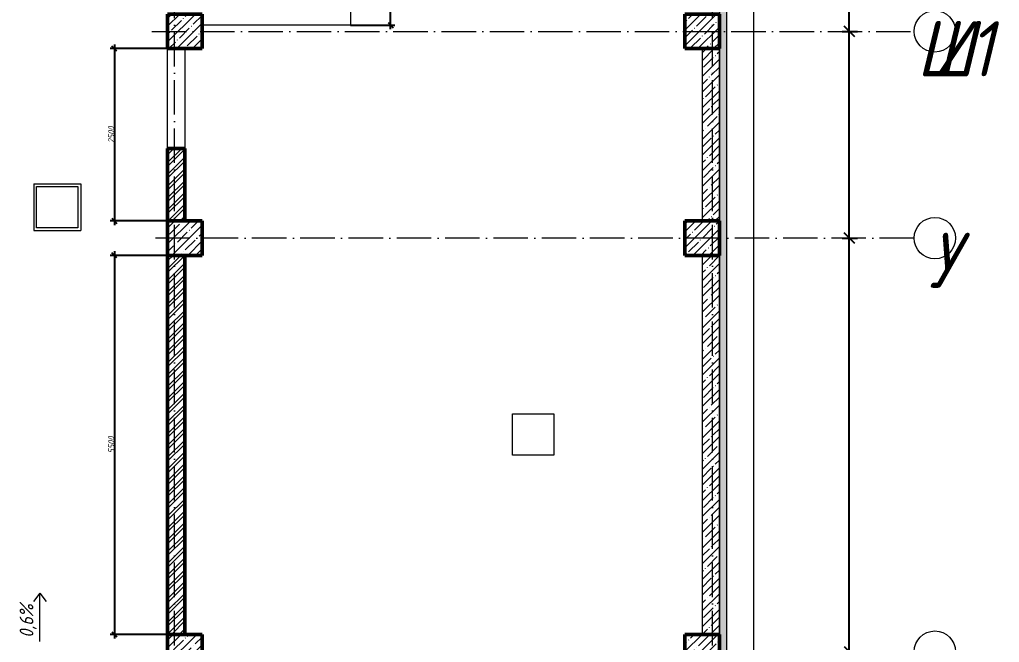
# Model space of a CAD drawing. Header units: millimetres. Extents: x -356862 to 418287, y 0 to 839748.
# Drawn here: x -259648 to -245441, y 487481 to 496518 of the extents above; entities that cross this region are included whole.
import ezdxf

# ---------------------------------------------------------------- set-up
doc = ezdxf.new("R2010")
doc.units = ezdxf.units.MM
doc.linetypes.add('50_200_ШТРИХ_1Т_ш5_п1_п1_', pattern=[700, 500, -100, 0, -100])
for name, color, linetype, lineweight in [('A-____-____-DIMS', 7, 'Continuous', 9), ('A-FLOR-____-OTLN', 7, 'Continuous', 9), ('A-WALL-____-MCUT', 7, 'Continuous', 13), ('A-WALL-____-MCUT-1', 7, 'Continuous', 9), ('A-WALL-____-MCUT-2', 7, 'Continuous', 50), ('A-WALL-____-MCUT-3', 7, 'Continuous', 9), ('A-WALL-____-PATT-1', 7, 'Continuous', 9), ('A-WALL-FNSH-MCUT-1', 7, 'Continuous', 9), ('G-____-____-DIMS', 7, 'Continuous', 9), ('S-COLS-____-MCUT', 7, 'Continuous', 50), ('S-COLS-____-OTLN', 7, 'Continuous', 9), ('S-GRID-____-IDEN', 7, 'Continuous', 9), ('S-GRID-____-OTLN-1', 7, '50_200_ШТРИХ_1Т_ш5_п1_п1_', 9)]:
    doc.layers.add(name, color=color, linetype=linetype, lineweight=lineweight)
doc.layers.add('A-WALL-____-OTLN-1', color=7, linetype='Continuous', lineweight=9, true_color=0x800000)
doc.layers.add('A-WALL-____-PATT-2', color=7, linetype='Continuous', lineweight=9, true_color=0x787878)
doc.styles.add('ISOCPEUR_I', font='isocpeui.ttf', dxfattribs={"width": 0.9, "height": 2.5})
doc.styles.add('ISOCPEUR_I_5', font='isocpeui.ttf', dxfattribs={"width": 0.85, "height": 2.1})
doc.styles.add('ISOCPEUR_I_7', font='isocpeui.ttf', dxfattribs={"width": 0.9, "height": 90})
doc.dimstyles.new('ISO-1_8_0_9К_СРЕДНИЙ_Кладочные', dxfattribs={"dimscale": 304.8, "dimtxt": 89.638306, "dimasz": 0.246063, "dimexe": 0.19685, "dimexo": 0, "dimgap": 0, "dimtad": 1, "dimdec": 3, "dimrnd": 0.001, "dimdsep": 46, "dimtxsty": 'ISOCPEUR_I_7', "dimblk1": 'OBLIQUE', "dimblk2": 'OBLIQUE', "dimsah": 1, "dimcen": 0.09, "dimdle": 0.19685, "dimazin": 0, "dimtfac": 1, "dimtdec": 4, "dimtix": 1, "dimtmove": 2, "dimatfit": 3, "dimfxl": 1, "dimtvp": 1, "dimtolj": 1, "dimtzin": 0, "dimarcsym": 2})
doc.dimstyles.new('ISO-2_5_0_9К_БОЛЬШОЙ_ОСИ', dxfattribs={"dimscale": 304.8, "dimtxt": 248.995294, "dimasz": 0.492126, "dimexe": 0.393701, "dimexo": 0, "dimgap": 0, "dimtad": 1, "dimdec": 0, "dimzin": 0, "dimdsep": 46, "dimtxsty": 'ISOCPEUR_I', "dimblk1": 'OBLIQUE', "dimblk2": 'OBLIQUE', "dimsah": 1, "dimcen": 0.09, "dimdle": 0.393701, "dimazin": 0, "dimtfac": 1, "dimtdec": 4, "dimtix": 1, "dimtmove": 0, "dimatfit": 3, "dimfxl": 1, "dimtvp": 1, "dimtolj": 1, "dimtzin": 0, "dimarcsym": 2})
pattern_1 = [(45, (-350751.34, 459015.94), (-114.04925, 114.04925), []), (45, (-350637.3, 459015.94), (-114.04925, 114.04925), [201.612, -40.322, 3.353, -36.97])]
pattern_2 = [(45, (-350751.34, 459015.94), (-85.53659, 85.53659), []), (45, (-350694.32, 459015.94), (-85.53659, 85.53659), [])]

# ---------------------------------------------------------------- blocks, each defined once
blk = doc.blocks.new('BSC_Колонна _Прямоугольная - 500х500-V34-АР1_Кладочный план подвала в осях 1-64_А-ГГ')
at = {"layer": 'S-COLS-____-OTLN'}
h = blk.add_hatch(dxfattribs=at)
h.set_pattern_fill('FP_45', color=256, style=0, pattern_type=2)
h.set_pattern_definition([(45, (-101000, -34331.04), (-114.04925, 114.04925), []), (45, (-100885.95, -34331.04), (-114.04925, 114.04925), [201.613, -40.323, 3.353, -36.97])])
h.paths.add_polyline_path([(-250, -250), (250, -250), (250, 250), (-250, 250)], flags=0)
at = {"layer": 'S-COLS-____-MCUT'}
for p, q in [((250, 250), (-250, 250)), ((-250, 250), (-250, -250)), ((250, -250), (250, 250)), ((-250, -250), (250, -250))]:
    blk.add_line(p, q, dxfattribs=at)
blk = doc.blocks.new('BSC_Колонна _Прямоугольная - 500х500-V35-АР1_Кладочный план подвала в осях 1-64_А-ГГ')
at = {"layer": 'S-COLS-____-OTLN'}
h = blk.add_hatch(dxfattribs=at)
h.set_pattern_fill('FP_46', color=256, style=0, pattern_type=2)
h.set_pattern_definition([(45, (-93500, -34331.04), (-114.04925, 114.04925), []), (45, (-93385.95, -34331.04), (-114.04925, 114.04925), [201.613, -40.323, 3.353, -36.97])])
h.paths.add_polyline_path([(-250, -250), (250, -250), (250, 250), (-250, 250)], flags=0)
at = {"layer": 'S-COLS-____-MCUT'}
for p, q in [((250, 250), (-250, 250)), ((-250, 250), (-250, -250)), ((250, -250), (250, 250)), ((-250, -250), (250, -250))]:
    blk.add_line(p, q, dxfattribs=at)
blk = doc.blocks.new('BSC_Колонна _Прямоугольная - 500х500-V36-АР1_Кладочный план подвала в осях 1-64_А-ГГ')
at = {"layer": 'S-COLS-____-OTLN'}
h = blk.add_hatch(dxfattribs=at)
h.set_pattern_fill('FP_47', color=256, style=0, pattern_type=2)
h.set_pattern_definition([(45, (-101000, -37331.04), (-114.04925, 114.04925), []), (45, (-100885.95, -37331.04), (-114.04925, 114.04925), [201.613, -40.323, 3.353, -36.97])])
h.paths.add_polyline_path([(-250, -250), (250, -250), (250, 250), (-250, 250)], flags=0)
at = {"layer": 'S-COLS-____-MCUT'}
for p, q in [((250, 250), (-250, 250)), ((-250, 250), (-250, -250)), ((250, -250), (250, 250)), ((-250, -250), (250, -250))]:
    blk.add_line(p, q, dxfattribs=at)
blk = doc.blocks.new('BSC_Колонна _Прямоугольная - 500х500-V37-АР1_Кладочный план подвала в осях 1-64_А-ГГ')
at = {"layer": 'S-COLS-____-OTLN'}
h = blk.add_hatch(dxfattribs=at)
h.set_pattern_fill('FP_48', color=256, style=0, pattern_type=2)
h.set_pattern_definition([(45, (-93500, -37331.04), (-114.04925, 114.04925), []), (45, (-93385.95, -37331.04), (-114.04925, 114.04925), [201.613, -40.323, 3.353, -36.97])])
h.paths.add_polyline_path([(-250, -250), (250, -250), (250, 250), (-250, 250)], flags=0)
at = {"layer": 'S-COLS-____-MCUT'}
for p, q in [((250, 250), (-250, 250)), ((-250, 250), (-250, -250)), ((250, -250), (250, 250)), ((-250, -250), (250, -250))]:
    blk.add_line(p, q, dxfattribs=at)
blk = doc.blocks.new('BSC_Колонна _Прямоугольная - 500х500-V40-АР1_Кладочный план подвала в осях 1-64_А-ГГ')
at = {"layer": 'S-COLS-____-OTLN'}
h = blk.add_hatch(dxfattribs=at)
h.set_pattern_fill('FP_51', color=256, style=0, pattern_type=2)
h.set_pattern_definition([(45, (-101000, -28331.04), (-114.04925, 114.04925), []), (45, (-100885.95, -28331.04), (-114.04925, 114.04925), [201.613, -40.323, 3.353, -36.97])])
h.paths.add_polyline_path([(-250, -250), (250, -250), (250, 250), (-250, 250)], flags=0)
at = {"layer": 'S-COLS-____-MCUT'}
for p, q in [((250, 250), (-250, 250)), ((-250, 250), (-250, -250)), ((250, -250), (250, 250)), ((-250, -250), (250, -250))]:
    blk.add_line(p, q, dxfattribs=at)
blk = doc.blocks.new('BSC_Колонна _Прямоугольная - 500х500-V41-АР1_Кладочный план подвала в осях 1-64_А-ГГ')
at = {"layer": 'S-COLS-____-OTLN'}
h = blk.add_hatch(dxfattribs=at)
h.set_pattern_fill('FP_52', color=256, style=0, pattern_type=2)
h.set_pattern_definition([(45, (-93500, -28331.04), (-114.04925, 114.04925), []), (45, (-93385.95, -28331.04), (-114.04925, 114.04925), [201.613, -40.323, 3.353, -36.97])])
h.paths.add_polyline_path([(-250, -250), (250, -250), (250, 250), (-250, 250)], flags=0)
at = {"layer": 'S-COLS-____-MCUT'}
for p, q in [((250, 250), (-250, 250)), ((-250, 250), (-250, -250)), ((250, -250), (250, 250)), ((-250, -250), (250, -250))]:
    blk.add_line(p, q, dxfattribs=at)
blk = doc.blocks.new('Ось сетки - Круг_Ø6_00__ISO-2_5_0_9K_-25732049-АР1_Кладочный план подвала в осях 1-64_А-ГГ')
at = {"layer": 'S-GRID-____-IDEN'}
blk.add_circle((0, 0), 3, dxfattribs=at)
blk = doc.blocks.new('_Oblique')
at = {"color": 0, "linetype": 'ByBlock', "lineweight": -2}
blk.add_line((-0.5, -0.5), (0.5, 0.5), dxfattribs=at)
blk = doc.blocks.new('*D8139')
at = {"layer": 'A-____-____-DIMS', "color": 0, "lineweight": -2, "transparency": 16777216}
for p, q in [((-247617, 487227), (-247617, 493467)), ((-247723, 493347), (-247497, 493347)), ((-247723, 487347), (-247497, 487347))]:
    blk.add_line(p, q, dxfattribs=at)
at = {"layer": 'Defpoints', "color": 0, "transparency": 16777216}
for p in [(-247723, 493347), (-247617, 493347), (-247723, 487347)]:
    blk.add_point(p, dxfattribs=at)
at = {"layer": 'A-____-____-DIMS', "color": 0, "lineweight": -2, "transparency": 16777216, "xscale": 150, "yscale": 150, "zscale": 150}
for p, rotation in [((-247617, 493347), 90), ((-247617, 487347), 270)]:
    blk.add_blockref('_Oblique', p, dxfattribs=dict(at, rotation=rotation))
at = {"layer": 'A-____-____-DIMS', "color": 0, "transparency": 16777216, "insert": (-247618, 490347), "char_height": 2.5, "width": 758.48, "attachment_point": 5, "rotation": 90, "style": 'ISOCPEUR_I'}
blk.add_mtext('\\A1;6000', dxfattribs=at)
blk = doc.blocks.new('*D8140')
at = {"layer": 'A-____-____-DIMS', "color": 0, "lineweight": -2, "transparency": 16777216}
for p, q in [((-247617, 493227), (-247617, 496467)), ((-247723, 496347), (-247497, 496347)), ((-247723, 493347), (-247497, 493347))]:
    blk.add_line(p, q, dxfattribs=at)
at = {"layer": 'Defpoints', "color": 0, "transparency": 16777216}
for p in [(-247723, 496347), (-247617, 496347), (-247723, 493347)]:
    blk.add_point(p, dxfattribs=at)
at = {"layer": 'A-____-____-DIMS', "color": 0, "lineweight": -2, "transparency": 16777216, "xscale": 150, "yscale": 150, "zscale": 150}
for p, rotation in [((-247617, 496347), 90), ((-247617, 493347), 270)]:
    blk.add_blockref('_Oblique', p, dxfattribs=dict(at, rotation=rotation))
at = {"layer": 'A-____-____-DIMS', "color": 0, "transparency": 16777216, "insert": (-247618, 494847), "char_height": 2.5, "width": 758.48, "attachment_point": 5, "rotation": 90, "style": 'ISOCPEUR_I'}
blk.add_mtext('\\A1;3000', dxfattribs=at)
blk = doc.blocks.new('*D8141')
at = {"layer": 'A-____-____-DIMS', "color": 0, "lineweight": -2, "transparency": 16777216}
for p, q in [((-247617, 496227), (-247617, 501967)), ((-247723, 501847), (-247497, 501847)), ((-247723, 496347), (-247497, 496347))]:
    blk.add_line(p, q, dxfattribs=at)
at = {"layer": 'Defpoints', "color": 0, "transparency": 16777216}
for p in [(-247723, 501847), (-247617, 501847), (-247723, 496347)]:
    blk.add_point(p, dxfattribs=at)
at = {"layer": 'A-____-____-DIMS', "color": 0, "lineweight": -2, "transparency": 16777216, "xscale": 150, "yscale": 150, "zscale": 150}
for p, rotation in [((-247617, 501847), 90), ((-247617, 496347), 270)]:
    blk.add_blockref('_Oblique', p, dxfattribs=dict(at, rotation=rotation))
at = {"layer": 'A-____-____-DIMS', "color": 0, "transparency": 16777216, "insert": (-247618, 499097), "char_height": 2.5, "width": 758.48, "attachment_point": 5, "rotation": 90, "style": 'ISOCPEUR_I'}
blk.add_mtext('\\A1;5500', dxfattribs=at)
blk = doc.blocks.new('*D8264')
at = {"layer": 'A-____-____-DIMS', "color": 0, "lineweight": -2, "transparency": 16777216}
for p, q in [((-255851, 497437), (-254208, 497437)), ((-254268, 496377), (-254268, 497497)), ((-254851, 496437), (-254208, 496437))]:
    blk.add_line(p, q, dxfattribs=at)
at = {"layer": 'Defpoints', "color": 0, "transparency": 16777216}
for p in [(-255851, 497437), (-254268, 497437), (-254851, 496437)]:
    blk.add_point(p, dxfattribs=at)
at = {"layer": 'A-____-____-DIMS', "color": 0, "lineweight": -2, "transparency": 16777216, "xscale": 75, "yscale": 75, "zscale": 75}
for p, rotation in [((-254268, 497437), 90), ((-254268, 496437), 270)]:
    blk.add_blockref('_Oblique', p, dxfattribs=dict(at, rotation=rotation))
at = {"layer": 'A-____-____-DIMS', "color": 0, "transparency": 16777216, "insert": (-254313, 496937), "char_height": 90, "width": 504.73, "attachment_point": 5, "rotation": 90, "style": 'ISOCPEUR_I_7'}
blk.add_mtext('\\A1;1000', dxfattribs=at)
blk = doc.blocks.new('*D8179')
at = {"layer": 'A-____-____-DIMS', "color": 0, "lineweight": -2, "transparency": 16777216}
for p, q in [((-258274, 496157), (-258274, 493537)), ((-257501, 496097), (-258334, 496097)), ((-257501, 493597), (-258334, 493597))]:
    blk.add_line(p, q, dxfattribs=at)
at = {"layer": 'Defpoints', "color": 0, "transparency": 16777216}
for p in [(-257501, 496097), (-258274, 493597), (-257501, 493597)]:
    blk.add_point(p, dxfattribs=at)
at = {"layer": 'A-____-____-DIMS', "color": 0, "lineweight": -2, "transparency": 16777216, "xscale": 75, "yscale": 75, "zscale": 75}
for p, rotation in [((-258274, 496097), 90), ((-258274, 493597), 270)]:
    blk.add_blockref('_Oblique', p, dxfattribs=dict(at, rotation=rotation))
at = {"layer": 'A-____-____-DIMS', "color": 0, "transparency": 16777216, "insert": (-258319, 494847), "char_height": 90, "width": 546.1, "attachment_point": 5, "rotation": 90, "style": 'ISOCPEUR_I_7'}
blk.add_mtext('\\A1;2500', dxfattribs=at)
blk = doc.blocks.new('*D8180')
at = {"layer": 'A-____-____-DIMS', "color": 0, "lineweight": -2, "transparency": 16777216}
for p, q in [((-258274, 493157), (-258274, 487537)), ((-257501, 493097), (-258334, 493097)), ((-257501, 487597), (-258334, 487597))]:
    blk.add_line(p, q, dxfattribs=at)
at = {"layer": 'Defpoints', "color": 0, "transparency": 16777216}
for p in [(-257501, 493097), (-258274, 487597), (-257501, 487597)]:
    blk.add_point(p, dxfattribs=at)
at = {"layer": 'A-____-____-DIMS', "color": 0, "lineweight": -2, "transparency": 16777216, "xscale": 75, "yscale": 75, "zscale": 75}
for p, rotation in [((-258274, 493097), 90), ((-258274, 487597), 270)]:
    blk.add_blockref('_Oblique', p, dxfattribs=dict(at, rotation=rotation))
at = {"layer": 'A-____-____-DIMS', "color": 0, "transparency": 16777216, "insert": (-258319, 490347), "char_height": 90, "width": 546.1, "attachment_point": 5, "rotation": 90, "style": 'ISOCPEUR_I_7'}
blk.add_mtext('\\A1;5500', dxfattribs=at)

msp = doc.modelspace()

# ---------------------------------------------------------------- hatches: boundary and pattern name
at = {"layer": 'A-WALL-____-PATT-1'}
h = msp.add_hatch(dxfattribs=at)
h.set_pattern_fill('FP_91', color=256, style=0, pattern_type=2)
h.set_pattern_definition([(0, (-350751.34, 459015.94), (120.968, 69.841), [80.645, -161.29]), (120, (-350751.34, 459015.94), (-120.96808, 69.84086), [80.645, -161.29]), (60, (-350751.34, 459015.94), (-8e-05, 139.68186), [0, -161.29, 80.645, 0])])
h.paths.add_polyline_path([(-249399.3432, 457094.983), (-249399.3432, 506517.1216), (-249499.3432, 506517.1216), (-249499.3432, 457094.983)], flags=0)
h = msp.add_hatch(dxfattribs=at)
h.set_pattern_fill('FP_1', color=256, style=0, pattern_type=2)
h.set_pattern_definition(pattern_1)
h.paths.add_polyline_path([(-249501.3432, 493596.983), (-249501.3432, 496096.983), (-249751.3432, 496096.983), (-249751.3432, 493596.983)], flags=0)
h = msp.add_hatch(dxfattribs=at)
h.set_pattern_fill('FP_1', color=256, style=0, pattern_type=2)
h.set_pattern_definition(pattern_1)
h.paths.add_polyline_path([(-249501.3432, 487596.983), (-249501.3432, 493096.983), (-249751.3432, 493096.983), (-249751.3432, 487596.983)], flags=0)
at = {"layer": 'A-WALL-____-PATT-2'}
h = msp.add_hatch(dxfattribs=at)
h.set_pattern_fill('FP_5', color=256, style=0, pattern_type=2)
h.set_pattern_definition(pattern_2)
h.paths.add_polyline_path([(-257251.3432, 493596.983), (-257251.3432, 494646.983), (-257501.3432, 494646.983), (-257501.3432, 493596.983)], flags=0)
h = msp.add_hatch(dxfattribs=at)
h.set_pattern_fill('FP_5', color=256, style=0, pattern_type=2)
h.set_pattern_definition(pattern_2)
h.paths.add_polyline_path([(-257251.3432, 487596.983), (-257251.3432, 493096.983), (-257501.3432, 493096.983), (-257501.3432, 487596.983)], flags=0)

# ---------------------------------------------------------------- linework, layer by layer
at = {"layer": 'A-FLOR-____-OTLN'}
for p, q in [((-249001.3432, 456596.983), (-249001.3432, 505796.983)), ((-254851.3432, 500286.983), (-254851.3432, 496436.983)), ((-254851.3432, 496436.983), (-257001.3432, 496436.983)), ((-259441.3432, 494136.983), (-258761.3432, 494136.983)), ((-259441.3432, 494136.983), (-259441.3432, 493456.983)), ((-258761.3432, 494136.983), (-258761.3432, 493456.983)), ((-259401.3432, 493496.983), (-259401.3432, 494096.983)), ((-259401.3432, 494096.983), (-258801.3432, 494096.983)), ((-258801.3432, 494096.983), (-258801.3432, 493496.983)), ((-259441.3432, 493456.983), (-258761.3432, 493456.983)), ((-258801.3432, 493496.983), (-259401.3432, 493496.983)), ((-252501.92, 490196.4704), (-252501.92, 490796.4704)), ((-252501.92, 490796.4704), (-251901.92, 490796.4704)), ((-251901.92, 490796.4704), (-251901.92, 490196.4704)), ((-251901.92, 490196.4704), (-252501.92, 490196.4704))]:
    msp.add_line(p, q, dxfattribs=at)
at = {"layer": 'A-WALL-____-MCUT'}
for p, q in [((-249399.3432, 506517.1216), (-249399.3432, 456994.983)), ((-249391.3432, 456986.983), (-249391.3432, 506517.1216))]:
    msp.add_line(p, q, dxfattribs=at)
at = {"layer": 'A-WALL-____-MCUT-1'}
for p, q in [((-249751.3432, 496096.983), (-249751.3432, 493596.983)), ((-249501.3432, 493596.983), (-249501.3432, 496096.983)), ((-249751.3432, 493096.983), (-249751.3432, 487596.983)), ((-249501.3432, 487596.983), (-249501.3432, 493096.983))]:
    msp.add_line(p, q, dxfattribs=at)
at = {"layer": 'A-WALL-____-MCUT-2'}
for p, q in [((-257501.3432, 494646.983), (-257501.3432, 493596.983)), ((-257251.3432, 494646.983), (-257501.3432, 494646.983)), ((-257251.3432, 493596.983), (-257251.3432, 494646.983)), ((-257501.3432, 493096.983), (-257501.3432, 487596.983)), ((-257251.3432, 487596.983), (-257251.3432, 493096.983))]:
    msp.add_line(p, q, dxfattribs=at)
at = {"layer": 'A-WALL-____-MCUT-3'}
msp.add_line((-249499.3432, 506517.1216), (-249499.3432, 457094.983), dxfattribs=at)
at = {"layer": 'A-WALL-____-OTLN-1'}
for p, q in [((-257501.3432, 494646.983), (-257501.3432, 496096.983)), ((-257251.3432, 496096.983), (-257251.3432, 494646.983))]:
    msp.add_line(p, q, dxfattribs=at)
at = {"layer": 'A-WALL-FNSH-MCUT-1'}
for p, q in [((-249501.3432, 496096.983), (-249501.3432, 493596.983)), ((-249501.3432, 493096.983), (-249501.3432, 487596.983))]:
    msp.add_line(p, q, dxfattribs=at)
at = {"layer": 'G-____-____-DIMS'}
for p, q in [((-259356.5852, 488194.0666), (-259448.6645, 488074.0666)), ((-259356.5852, 488194.0666), (-259264.506, 488074.0666)), ((-259356.5852, 487494.0666), (-259356.5852, 488194.0666))]:
    msp.add_line(p, q, dxfattribs=at)
at = {"layer": 'S-GRID-____-OTLN-1'}
for p, q in [((-257401.3432, 454533.3346), (-257401.3432, 508896.9006)), ((-249601.3432, 454533.3346), (-249601.3432, 508896.9006)), ((-257730.0789, 496346.983), (-246676.9366, 496346.983)), ((-246676.9366, 493346.983), (-257730.0789, 493346.983))]:
    msp.add_line(p, q, dxfattribs=at)

# ---------------------------------------------------------------- block references
at = {"layer": 'S-COLS-____-OTLN'}
for name, p in [('BSC_Колонна _Прямоугольная - 500х500-V37-АР1_Кладочный план подвала в осях 1-64_А-ГГ', (-257251.3432, 496346.983)), ('BSC_Колонна _Прямоугольная - 500х500-V36-АР1_Кладочный план подвала в осях 1-64_А-ГГ', (-249751.3432, 496346.983)), ('BSC_Колонна _Прямоугольная - 500х500-V35-АР1_Кладочный план подвала в осях 1-64_А-ГГ', (-257251.3432, 493346.983)), ('BSC_Колонна _Прямоугольная - 500х500-V34-АР1_Кладочный план подвала в осях 1-64_А-ГГ', (-249751.3432, 493346.983)), ('BSC_Колонна _Прямоугольная - 500х500-V41-АР1_Кладочный план подвала в осях 1-64_А-ГГ', (-257251.3432, 487346.983)), ('BSC_Колонна _Прямоугольная - 500х500-V40-АР1_Кладочный план подвала в осях 1-64_А-ГГ', (-249751.3432, 487346.983))]:
    msp.add_blockref(name, p, dxfattribs=at)
at = {"layer": 'S-GRID-____-IDEN', "xscale": 99.99999999999993, "yscale": 99.99999999999993, "zscale": 99.99999999999993}
for p, rotation in [((-246376.9366, 496346.983), 269.9999999999995), ((-246376.9366, 493346.983), 89.9999999999998), ((-246376.9366, 487346.983), 89.9999999999998)]:
    msp.add_blockref('Ось сетки - Круг_Ø6_00__ISO-2_5_0_9K_-25732049-АР1_Кладочный план подвала в осях 1-64_А-ГГ', p, dxfattribs=dict(at, rotation=rotation))

# ---------------------------------------------------------------- texts
at = {"layer": 'G-____-____-DIMS', "insert": (-259647.8764, 487549.2659), "char_height": 200, "width": 707.521631, "attachment_point": 1, "rotation": 90, "line_spacing_factor": 1.149209, "style": 'ISOCPEUR_I_5'}
msp.add_mtext('0,6%', dxfattribs=at)
at = {"layer": 'S-GRID-____-IDEN', "char_height": 800, "attachment_point": 1, "style": 'ISOCPEUR_I'}
for s, insert, width in [('\\fISOCPEUR|b0|i1|c204|p34|;\\W.9;Ш', (-246641.4161, 496493.6154), 281.392312), ('/1', (-246409.2443, 496493.6154), 346.329), ('\\fISOCPEUR|b0|i1|c204|p34|;\\W.9;У', (-246469.7571, 493423.0588), 223.670812)]:
    msp.add_mtext(s, dxfattribs=dict(at, insert=insert, width=width))

# ---------------------------------------------------------------- dimensions: what is measured, and where the dimension line sits
at = {"layer": 'A-____-____-DIMS'}
for base, p1, p2, dimstyle, override, picture, middle in [((-247617.1018, 501846.983), (-247723.1678, 496346.983), (-247723.1678, 501846.983), 'ISO-2_5_0_9К_БОЛЬШОЙ_ОСИ', {"dimtxt": 400, "dimpost": '<>', "dimfxl": 5500}, '*D8141', (-247618.3518, 499096.983)), ((-254267.9378, 497436.983), (-254851.3432, 496436.983), (-255851.3432, 497436.983), 'ISO-1_8_0_9К_СРЕДНИЙ_Кладочные', {"dimtxt": 400, "dimpost": '<>', "dimfxl": 1414.213562}, '*D8264', (-254312.9378, 496936.983)), ((-247617.1018, 496346.983), (-247723.1678, 493346.983), (-247723.1678, 496346.983), 'ISO-2_5_0_9К_БОЛЬШОЙ_ОСИ', {"dimtxt": 400, "dimpost": '<>', "dimfxl": 3000}, '*D8140', (-247618.3518, 494846.983)), ((-258274.3421, 493596.983), (-257501.3432, 496096.983), (-257501.3432, 493596.983), 'ISO-1_8_0_9К_СРЕДНИЙ_Кладочные', {"dimtxt": 400, "dimpost": '<>', "dimfxl": 2500}, '*D8179', (-258319.3421, 494846.983)), ((-247617.1018, 493346.983), (-247723.1678, 487346.983), (-247723.1678, 493346.983), 'ISO-2_5_0_9К_БОЛЬШОЙ_ОСИ', {"dimtxt": 400, "dimpost": '<>', "dimfxl": 6000}, '*D8139', (-247618.3518, 490346.983)), ((-258274.3421, 487596.983), (-257501.3432, 493096.983), (-257501.3432, 487596.983), 'ISO-1_8_0_9К_СРЕДНИЙ_Кладочные', {"dimtxt": 400, "dimpost": '<>', "dimfxl": 5500}, '*D8180', (-258319.3421, 490346.983))]:
    dim = msp.add_linear_dim(base=base, p1=p1, p2=p2, angle=90, dimstyle=dimstyle, override=override, dxfattribs=at)
    dim.commit()
    dim.dimension.update_dxf_attribs({"geometry": picture, "text_midpoint": middle})

doc.saveas('drawing.dxf')
